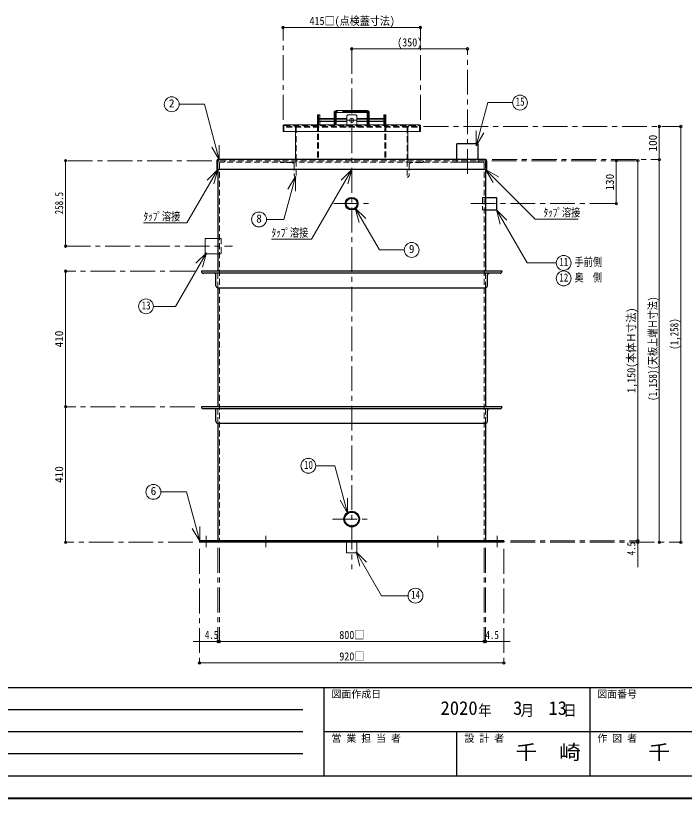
# Model space of a CAD drawing. Units: millimetres at full size, sheet at 1:15. Extents: x -3184 to 2891, y -2037 to 2178.
# Drawn here: x -1163 to 859, y -2037 to 331 of the extents above; entities that cross this region are included whole.
import ezdxf
from ezdxf.enums import TextEntityAlignment as Align

# ---------------------------------------------------------------- set-up
doc = ezdxf.new("R2010")
doc.units = ezdxf.units.MM
doc.header["$LTSCALE"] = 15
doc.header["$PDMODE"] = 32
doc.header["$PDSIZE"] = 7.5
doc.linetypes.add('CHAIN1', pattern=[8, 5, -1, 1, -1])
doc.linetypes.add('DASHED1', pattern=[1.8, 1.2, -0.6])
doc.layers.add('0-0', color=7, linetype='Continuous', lineweight=18)
doc.styles.add('ＭＳ ゴシック', font='')
doc.styles.get('ＭＳ ゴシック').set_extended_font_data('MS Gothic')

msp = doc.modelspace()

# ---------------------------------------------------------------- linework, layer by layer
at = {"layer": '0-0', "color": 4, "linetype": 'CHAIN1', "lineweight": 9}
for p, q in [((-354.2, 16.02), (-354.2, 295.12)), ((60.8, 16.02), (60.8, 295.12)), ((-146.7, 230.32), (-146.7, -1343.88)), ((203.3, -147.88), (203.3, 230.32)), ((-196.7, 37.62), (-196.7, 0.62)), ((-99.7, 40.62), (-193.7, 40.62)), ((-96.7, 37.62), (-96.7, 0.62)), ((-249.9, 15.62), (-199.7, 15.62)), ((-193.7, 15.62), (-161.7, 15.62)), ((-162.7, 14.32), (-130.7, 14.32)), ((-131.7, 15.62), (-99.7, 15.62)), ((-43.5, 15.62), (-93.7, 15.62)), ((70.8, -4.68), (848.3, -4.68)), ((-569.9, -107.88), (-1011.7, -107.88)), ((276.5, -107.88), (718.3, -107.88)), ((278.1, -104.68), (783.3, -104.68)), ((-200.7, -237.88), (-92.7, -237.88)), ((213.3, -237.88), (653.3, -237.88)), ((-1011.7, -366.38), (-506.7, -366.38)), ((-621.2, -442.38), (-1011.7, -442.38)), ((-621.2, -852.38), (-1011.7, -852.38)), ((-205.2, -1192.38), (-88.2, -1192.38)), ((-586.7, -1242.88), (-586.7, -1277.38)), ((-406.7, -1242.88), (-406.7, -1277.38)), ((113.3, -1242.88), (113.3, -1277.38)), ((293.3, -1242.88), (293.3, -1277.38)), ((-626.7, -1262.38), (-1011.7, -1262.38)), ((333.3, -1257.88), (718.3, -1257.88)), ((333.3, -1262.38), (848.3, -1262.38)), ((-606.7, -1282.38), (-606.7, -1627.38)), ((-551.2, -1279.38), (-551.2, -1562.38)), ((-546.7, -1279.38), (-546.7, -1562.38)), ((253.3, -1279.38), (253.3, -1562.38)), ((257.8, -1279.38), (257.8, -1562.38)), ((313.3, -1282.38), (313.3, -1627.38))]:
    msp.add_line(p, q, dxfattribs=at)
at = {"layer": '0-0', "color": 4, "lineweight": 9}
for p, q in [((-354.2, 295.12), (60.8, 295.12)), ((203.3, 230.32), (-146.7, 230.32)), ((-249.9, 30.62), (-249.9, 0.62)), ((-246.7, 30.62), (-249.9, 30.62)), ((-46.7, 30.62), (-43.5, 30.62)), ((-43.5, 30.62), (-43.5, 0.62)), ((-243.5, 20.12), (-199.7, 20.12)), ((-243.5, 11.12), (-199.7, 11.12)), ((-193.7, 20.12), (-161.7, 20.12)), ((-193.7, 11.12), (-161.7, 11.12)), ((-131.7, 20.12), (-99.7, 20.12)), ((-131.7, 11.12), (-99.7, 11.12)), ((-49.9, 20.12), (-93.7, 20.12)), ((-49.9, 11.12), (-93.7, 11.12)), ((-316.5, -104.68), (-316.5, -19.38)), ((23.1, -104.68), (23.1, -19.38)), ((783.3, -104.68), (783.3, -4.68)), ((848.3, -1262.38), (848.3, -4.68)), ((-1011.7, -107.88), (-1011.7, -366.38)), ((653.3, -107.88), (653.3, -237.88)), ((718.3, -107.88), (718.3, -1257.88)), ((783.3, -104.68), (783.3, -1262.38)), ((-1011.7, -852.38), (-1011.7, -442.38)), ((-1011.7, -1262.38), (-1011.7, -852.38)), ((718.3, -1337.38), (718.3, -1257.88)), ((-626.2, -1562.38), (-546.7, -1562.38)), ((-546.7, -1562.38), (253.3, -1562.38)), ((332.8, -1562.38), (253.3, -1562.38)), ((-606.7, -1627.38), (313.3, -1627.38))]:
    msp.add_line(p, q, dxfattribs=at)
at = {"layer": '0-0'}
for p, q in [((-668.34, 62.8), (-592.19, 62.8)), ((-547.11, -105.47), (-592.19, 62.8)), ((229.85, -62.47), (264.77, 67.86)), ((339.52, 67.86), (264.77, 67.86)), ((-246.7, 30.62), (-246.7, 0.62)), ((-246.7, 30.62), (-243.5, 30.62)), ((-243.5, 0.62), (-243.5, 30.62)), ((-199.7, 37.62), (-199.7, 0.62)), ((-99.7, 43.62), (-193.7, 43.62)), ((-193.7, 36.12), (-193.7, 0.62)), ((-101.2, 37.62), (-192.2, 37.62)), ((-161.7, 27.32), (-158.7, 30.32)), ((-161.7, 27.32), (-161.7, 0.62)), ((-134.7, 30.32), (-158.7, 30.32)), ((-134.7, 30.32), (-131.7, 27.32)), ((-131.7, 27.32), (-131.7, 0.62)), ((-99.7, 36.12), (-99.7, 0.62)), ((-93.7, 37.62), (-93.7, 0.62)), ((-49.9, 0.62), (-49.9, 30.62)), ((-46.7, 30.62), (-49.9, 30.62)), ((-46.7, 30.62), (-46.7, 0.62)), ((-351.9, 0.62), (58.5, 0.62)), ((-354.2, -1.68), (-354.2, -19.38)), ((60.8, -19.38), (-354.2, -19.38)), ((60.8, -1.68), (60.8, -19.38)), ((229.85, -62.47), (229.85, -17.47)), ((229.85, -62.47), (252.35, -23.5)), ((-547.11, -105.47), (-569.61, -66.5)), ((-547.11, -105.47), (-547.11, -60.47)), ((-551.5, -134.68), (-644.89, -296.43)), ((-551.5, -134.68), (-583.32, -166.5)), ((-551.5, -134.68), (-563.15, -178.15)), ((-146.7, -134.68), (-268.43, -345.52)), ((-146.7, -134.68), (-178.52, -166.5)), ((-146.7, -134.68), (-158.35, -178.15)), ((258.1, -134.68), (280.6, -173.65)), ((258.1, -134.68), (297.07, -157.18)), ((258.1, -134.68), (407.87, -284.45)), ((-316.89, -155.59), (-351.78, -285.8)), ((-316.89, -155.59), (-339.39, -194.56)), ((-316.89, -155.59), (-316.89, -200.59)), ((-135.85, -251.44), (-104.03, -283.26)), ((-135.85, -251.44), (-124.21, -294.9)), ((-135.85, -251.44), (-62.84, -377.91)), ((290.87, -256.44), (322.69, -288.26)), ((290.87, -256.44), (302.52, -299.9)), ((290.87, -256.44), (383.65, -417.14)), ((-644.89, -296.43), (-775.89, -296.43)), ((-404.34, -285.8), (-351.78, -285.8)), ((407.87, -284.45), (538.42, -284.45)), ((-589.7, -342.88), (-589.7, -389.88)), ((-589.7, -342.88), (-551.2, -342.88)), ((-268.43, -345.52), (-388.79, -345.52)), ((12.13, -377.91), (-62.84, -377.91)), ((-585.79, -386.48), (-679.43, -548.68)), ((-585.79, -386.48), (-617.61, -418.3)), ((-585.79, -386.48), (-597.44, -429.95)), ((-589.7, -389.88), (-551.2, -389.88)), ((471.71, -417.14), (383.65, -417.14)), ((-679.43, -548.68), (-746.13, -548.68)), ((-159.56, -1173.94), (-182.06, -1134.97)), ((-159.56, -1173.94), (-159.56, -1128.94)), ((-606.28, -1259.33), (-628.78, -1220.36)), ((-606.28, -1259.33), (-606.28, -1214.33)), ((-162.2, -1262.38), (-162.2, -1293.88)), ((-131.2, -1262.38), (-131.2, -1293.88)), ((-131.2, -1293.88), (-162.2, -1293.88)), ((-133.64, -1290.98), (-101.82, -1322.8)), ((-133.64, -1290.98), (-122, -1334.44)), ((-133.64, -1290.98), (-56.85, -1423.98)), ((23.63, -1423.98), (-56.85, -1423.98))]:
    msp.add_line(p, q, dxfattribs=at)
at = {"layer": '0-0', "color": 4, "linetype": 'DASHED1', "lineweight": 9}
for p, q in [((-249.9, 20.12), (-243.5, 20.12)), ((-249.9, 11.12), (-243.5, 11.12)), ((-249.9, 0.62), (-249.9, -104.68)), ((-246.7, 0.62), (-246.7, -104.68)), ((-166.45, 0.62), (-166.45, -1.68)), ((-161.7, -6.98), (-161.7, 0.62)), ((-131.7, -6.98), (-131.7, 0.62)), ((-126.95, 0.62), (-126.95, -1.68)), ((-43.5, 20.12), (-49.9, 20.12)), ((-43.5, 11.12), (-49.9, 11.12)), ((-46.7, 0.62), (-46.7, -104.68)), ((-43.5, 0.62), (-43.5, -104.68)), ((-351.9, -2.83), (-351.9, -19.38)), ((-350.75, -1.68), (57.35, -1.68)), ((-344.2, -4.68), (-344.2, -6.98)), ((50.8, -4.68), (-344.2, -4.68)), ((-344.2, -6.98), (50.8, -6.98)), ((-339.2, -1.68), (-339.2, -4.68)), ((-319.2, -1.68), (-319.2, -4.68)), ((-316.5, -8.13), (-316.5, -19.38)), ((-314.2, -6.98), (-314.2, -107.88)), ((20.8, -6.98), (20.8, -107.88)), ((23.1, -8.13), (23.1, -19.38)), ((25.8, -1.68), (25.8, -4.68)), ((45.8, -1.68), (45.8, -4.68)), ((50.8, -4.68), (50.8, -6.98)), ((58.5, -2.83), (58.5, -19.38)), ((-551.2, -342.88), (-541.7, -342.88)), ((-541.7, -342.88), (-541.7, -389.88)), ((-551.2, -389.88), (-541.7, -389.88)), ((-593.7, -1257.88), (-593.7, -1262.38)), ((-579.7, -1257.88), (-579.7, -1262.38)), ((-162.2, -1257.88), (-162.2, -1262.38)), ((-131.2, -1257.88), (-131.2, -1262.38)), ((286.3, -1257.88), (286.3, -1262.38)), ((300.3, -1257.88), (300.3, -1262.38))]:
    msp.add_line(p, q, dxfattribs=at)
at = {"layer": '0-0', "color": 5, "lineweight": 25}
for p, q in [((235.8, -56.88), (170.8, -56.88)), ((170.8, -104.68), (170.8, -56.88)), ((235.8, -104.68), (235.8, -56.88)), ((-554.7, -107.88), (-554.7, -134.68)), ((258.1, -104.68), (-551.5, -104.68)), ((261.3, -107.88), (261.3, -134.68)), ((261.3, -134.68), (-554.7, -134.68)), ((-551.2, -134.68), (-551.2, -442.38)), ((257.8, -134.68), (257.8, -442.38)), ((257.8, -218.88), (291.3, -218.88)), ((291.3, -218.88), (291.3, -256.88)), ((257.8, -256.88), (291.3, -256.88)), ((307.8, -442.38), (-601.2, -442.38)), ((301.8, -448.38), (-595.2, -448.38)), ((-557.2, -486.38), (-557.2, -454.38)), ((263.8, -486.38), (263.8, -454.38)), ((-551.2, -492.38), (257.8, -492.38)), ((-551.2, -492.38), (-551.2, -852.38)), ((257.8, -492.38), (257.8, -852.38)), ((307.8, -852.38), (-601.2, -852.38)), ((301.8, -858.38), (-595.2, -858.38)), ((-557.2, -896.38), (-557.2, -864.38)), ((263.8, -896.38), (263.8, -864.38)), ((-551.2, -902.38), (257.8, -902.38)), ((-551.2, -902.38), (-551.2, -1257.88)), ((257.8, -902.38), (257.8, -1257.88)), ((-606.7, -1257.88), (-606.7, -1262.38)), ((313.3, -1257.88), (-606.7, -1257.88)), ((313.3, -1262.38), (-606.7, -1262.38)), ((313.3, -1257.88), (313.3, -1262.38))]:
    msp.add_line(p, q, dxfattribs=at)
at = {"layer": '0-0', "linetype": 'DASHED1'}
for p, q in [((-551.5, -109.48), (-551.5, -134.68)), ((-551.2, -112.38), (-551.2, -134.68)), ((256.5, -107.88), (-549.9, -107.88)), ((-546.7, -114.63), (-546.7, -1257.88)), ((251.05, -112.38), (-544.45, -112.38)), ((-531.2, -107.88), (-531.2, -112.38)), ((-326.2, -113.88), (-358.2, -113.88)), ((-314.2, -107.88), (-314.2, -157.88)), ((20.8, -107.88), (20.8, -157.88)), ((64.8, -113.88), (32.8, -113.88)), ((170.8, -112.88), (170.8, -104.68)), ((235.8, -112.88), (170.8, -112.88)), ((235.8, -112.88), (235.8, -104.68)), ((237.8, -107.88), (237.8, -112.38)), ((253.3, -114.63), (253.3, -1257.88)), ((257.8, -112.38), (257.8, -134.68)), ((258.1, -109.48), (258.1, -134.68)), ((-320.2, -119.88), (-320.2, -151.88)), ((26.8, -119.88), (26.8, -151.88)), ((257.8, -256.88), (248.3, -256.88)), ((-551.2, -492.38), (-551.2, -442.38)), ((257.8, -492.38), (257.8, -442.38)), ((-551.2, -902.38), (-551.2, -852.38)), ((257.8, -902.38), (257.8, -852.38)), ((-413.7, -1257.88), (-413.7, -1262.38)), ((-399.7, -1257.88), (-399.7, -1262.38)), ((106.3, -1257.88), (106.3, -1262.38)), ((120.3, -1257.88), (120.3, -1262.38))]:
    msp.add_line(p, q, dxfattribs=at)
at = {"layer": '0-0', "color": 6, "lineweight": 25}
for p, q in [((-3116.7, -1701.77), (2823.3, -1701.77)), ((-230.27, -1969.63), (-230.27, -1701.77)), ((573.3, -1701.77), (573.3, -1969.63)), ((-1687.42, -1768.74), (-294.56, -1768.74)), ((-294.56, -1835.7), (-1687.42, -1835.7)), ((2823.3, -1835.7), (-230.27, -1835.7)), ((171.51, -1969.63), (171.51, -1835.7)), ((-294.56, -1902.67), (-1687.42, -1902.67)), ((2823.3, -1969.63), (-3116.7, -1969.63))]:
    msp.add_line(p, q, dxfattribs=at)
at = {"layer": '0-0', "color": 1, "lineweight": 40}
msp.add_line((2890.8, -2037.13), (-3184.2, -2037.13), dxfattribs=at)
at = {"layer": '0-0', "linetype": 'DASHED1'}
msp.add_lwpolyline([(257.8, -218.88), (248.3, -218.88), (248.3, -256.88)], dxfattribs=at)
at = {"layer": '0-0'}
for points in [[(-159.56, -1173.94), (-197.87, -1030.99), (-255.28, -1030.99)], [(-606.28, -1259.33), (-646.32, -1109.92), (-723.61, -1109.92)]]:
    msp.add_lwpolyline(points, dxfattribs=at)
for centre, radius in [((-690.84, 62.8), 22.5), ((362.02, 67.86), 22.5), ((-146.7, 14.32), 6), ((-426.84, -285.8), 22.5), ((34.63, -377.91), 22.5), ((494.21, -417.14), 22.5), ((494.21, -464.14), 22.5), ((-768.63, -548.68), 22.5), ((-277.78, -1030.99), 22.5), ((-746.11, -1109.92), 22.5), ((46.13, -1423.98), 22.5)]:
    msp.add_circle(centre, radius, dxfattribs=at)
at = {"layer": '0-0', "color": 5, "lineweight": 25}
for centre, radius in [((-146.7, -237.88), 19), ((-146.7, -237.88), 17), ((-146.7, -1192.38), 23.5), ((-146.7, -1192.38), 21.35)]:
    msp.add_circle(centre, radius, dxfattribs=at)
at = {"layer": '0-0'}
for centre, radius, start, end in [((-193.7, 37.62), 6, 90, 180), ((-192.2, 36.12), 1.5, 90, 180), ((-101.2, 36.12), 1.5, 0, 90), ((-99.7, 37.62), 6, 0, 90), ((-351.9, -1.68), 2.3, 90, 180), ((58.5, -1.68), 2.3, 0, 90)]:
    msp.add_arc(centre, radius, start, end, dxfattribs=at)
at = {"layer": '0-0', "color": 4, "linetype": 'CHAIN1', "lineweight": 9}
for centre, start, end in [((-193.7, 37.62), 90, 180), ((-99.7, 37.62), 0, 90)]:
    msp.add_arc(centre, 3, start, end, dxfattribs=at)
at = {"layer": '0-0', "color": 4, "linetype": 'DASHED1', "lineweight": 9}
for centre, radius, start, end in [((-350.75, -2.83), 1.15, 90, 180), ((-317.65, -8.13), 1.15, 0, 90), ((-316.5, -6.98), 2.3, 0, 90), ((23.1, -6.98), 2.3, 90, 180), ((24.25, -8.13), 1.15, 90, 180), ((57.35, -2.83), 1.15, 0, 90)]:
    msp.add_arc(centre, radius, start, end, dxfattribs=at)
at = {"layer": '0-0', "color": 5, "lineweight": 25}
for centre, radius, start, end in [((-551.5, -107.88), 3.2, 90, 180), ((258.1, -107.88), 3.2, 0, 90), ((-595.2, -442.38), 6, 180, 270), ((-563.2, -454.38), 6, 0, 90), ((269.8, -454.38), 6, 90, 180), ((301.8, -442.38), 6, 270, 0), ((-551.2, -486.38), 6, 180, 270), ((257.8, -486.38), 6, 270, 0), ((-595.2, -852.38), 6, 180, 270), ((301.8, -852.38), 6, 270, 0), ((-563.2, -864.38), 6, 0, 90), ((269.8, -864.38), 6, 90, 180), ((-551.2, -896.38), 6, 180, 270), ((257.8, -896.38), 6, 270, 0)]:
    msp.add_arc(centre, radius, start, end, dxfattribs=at)
at = {"layer": '0-0', "linetype": 'DASHED1'}
for centre, radius, start, end in [((-549.9, -109.48), 1.6, 90, 180), ((-546.7, -112.38), 4.5, 90, 180), ((-544.45, -114.63), 2.25, 90, 180), ((-358.2, -107.88), 6, 180, 270), ((-326.2, -119.88), 6, 0, 90), ((32.8, -119.88), 6, 90, 180), ((64.8, -107.88), 6, 270, 0), ((251.05, -114.63), 2.25, 0, 90), ((253.3, -112.38), 4.5, 0, 90), ((256.5, -109.48), 1.6, 0, 90), ((-314.2, -151.88), 6, 180, 270), ((20.8, -151.88), 6, 270, 0)]:
    msp.add_arc(centre, radius, start, end, dxfattribs=at)
at = {"layer": '0-0', "color": 1}
for p in [(-354.2, 295.12), (60.8, 295.12), (-146.7, 230.32), (203.3, 230.32), (783.3, -4.68), (848.3, -4.68), (-1011.7, -107.88), (653.3, -107.88), (718.3, -107.88), (783.3, -104.68), (653.3, -237.88), (-1011.7, -366.38), (-1011.7, -442.38), (-1011.7, -852.38), (718.3, -1257.88), (-1011.7, -1262.38), (718.3, -1262.38), (783.3, -1262.38), (848.3, -1262.38), (-551.2, -1562.38), (-546.7, -1562.38), (253.3, -1562.38), (257.8, -1562.38), (-606.7, -1627.38), (313.3, -1627.38)]:
    msp.add_point(p, dxfattribs=at)

# ---------------------------------------------------------------- texts
at = {"layer": '0-0', "style": 'ＭＳ ゴシック'}
for s, height, width, p in [('415□(点検蓋寸法)', 24.74, 0.9, (-274.2, 295.12)), ('(350)', 24.74, 0.9, (-9.2, 230.32)), ('15', 24.74, 0.8, (348.89, 50.98)), ('ﾀｯﾌﾟ溶接', 24.74, 0.8, (-775.89, -296.43)), ('ﾀｯﾌﾟ溶接', 24.74, 0.8, (433.42, -284.45)), ('ﾀｯﾌﾟ溶接', 24.74, 0.8, (-388.79, -345.52)), ('11', 24.74, 0.8, (481.09, -434.01)), ('手前側', 24.74, 0.8, (526.71, -434.01)), ('12', 24.74, 0.8, (481.09, -481.01)), ('奥\u3000側', 24.74, 0.8, (526.71, -481.01)), ('13', 24.74, 0.8, (-781.76, -565.55)), ('10', 24.74, 0.8, (-290.9, -1047.86)), ('14', 24.74, 0.8, (33.01, -1440.85)), ('4.5', 24.74, 0.8, (-590.58, -1562.38)), ('800□', 24.74, 0.9, (-184.2, -1562.38)), ('4.5', 24.74, 0.8, (257.8, -1562.38)), ('920□', 24.74, 0.9, (-184.2, -1627.38)), ('千\u3000崎', 43.99, 1.1, (348.3, -1932.67)), ('千\u3000崎', 43.99, 1.1, (750.08, -1932.67))]:
    msp.add_text(s, height=height, dxfattribs=dict(at, width=width)).set_placement(p, align=Align.BOTTOM_LEFT)
for s, height, p in [('2', 24.74, (-699.28, 45.92)), ('8', 24.74, (-435.27, -302.68)), ('9', 24.74, (26.19, -394.78)), ('6', 24.74, (-754.54, -1126.8)), ('図面作成日', 21.99, (-207.77, -1739.27)), ('図面番号', 21.99, (595.8, -1739.27)), ('2020', 41.24, (121.8, -1796.86)), ('3', 41.24, (341.17, -1796.86)), ('13', 41.24, (448.05, -1796.86)), ('営 業 担 当 者', 21.99, (-207.77, -1873.2)), ('設 計 者', 21.99, (194.01, -1873.2)), ('作 図 者', 21.99, (595.8, -1873.2))]:
    msp.add_text(s, height=height, dxfattribs=at).set_placement(p, align=Align.BOTTOM_LEFT)
for s, p in [('100', (783.3, -79.99)), ('130', (653.3, -198.19)), ('410', (-1011.7, -672.69)), ('410', (-1011.7, -1082.69))]:
    msp.add_text(s, height=24.74, rotation=90, dxfattribs=at).set_placement(p, align=Align.BOTTOM_LEFT)
for s, width, p in [('258.5', 0.8, (-1011.7, -269.94)), ('(1,158)(天板上端Ｈ寸法)', 0.8, (783.3, -834.47)), ('1,150(本体Ｈ寸法)', 0.9, (718.3, -810.38)), ('(1,258)', 0.8, (848.3, -679.47)), ('4.5', 0.8, (718.3, -1301.76))]:
    msp.add_text(s, height=24.74, rotation=90, dxfattribs=dict(at, width=width)).set_placement(p, align=Align.BOTTOM_LEFT)
at = {"layer": '0-0', "insert": (235.8, -1791.24), "char_height": 32.99, "attachment_point": 7, "style": 'ＭＳ ゴシック'}
msp.add_mtext('\\T1.27;\\W0.9;年\\~\\~\\~月\\~\\~\\~日', dxfattribs=at)

doc.saveas('drawing.dxf')
